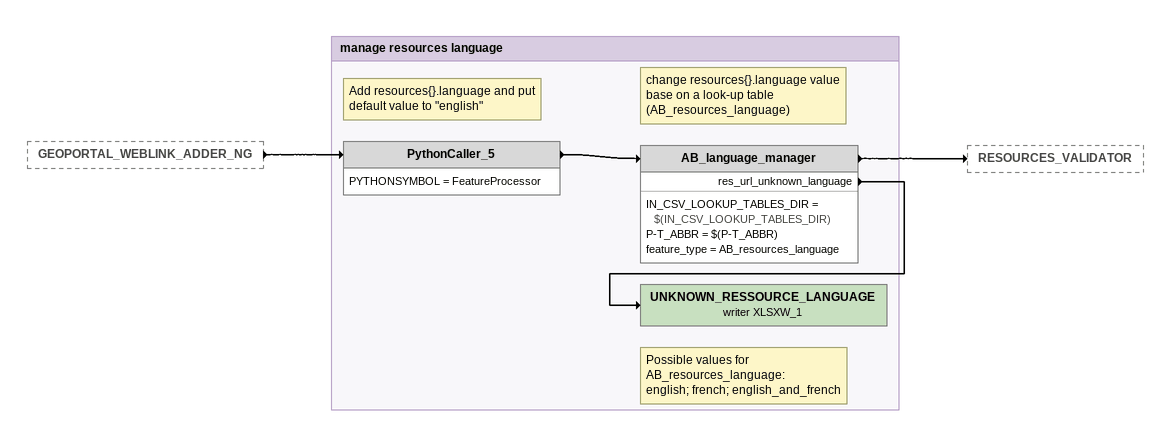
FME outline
GEOPORTAL_WEBLINK_ADDER_NG [outside]
    -> PythonCaller_5

Bookmark: manage resources language
Note: Add resources{}.language and put default value to "english"
PythonCaller_5
    PYTHONSYMBOL = FeatureProcessor
    -> AB_language_manager
Note: change resources{}.language value base on a look-up table (AB_resources_language)
AB_language_manager
    IN_CSV_LOOKUP_TABLES_DIR = $(IN_CSV_LOOKUP_TABLES_DIR)
    P-T_ABBR = $(P-T_ABBR)
    feature_type = AB_resources_language
    res_url_unknown_language -> UNKNOWN_RESSOURCE_LANGUAGE (writer XLSXW_1)
    -> RESOURCES_VALIDATOR
Note: Possible values for AB_resources_language: / english; french; english_and_french
UNKNOWN_RESSOURCE_LANGUAGE (writer XLSXW_1)
